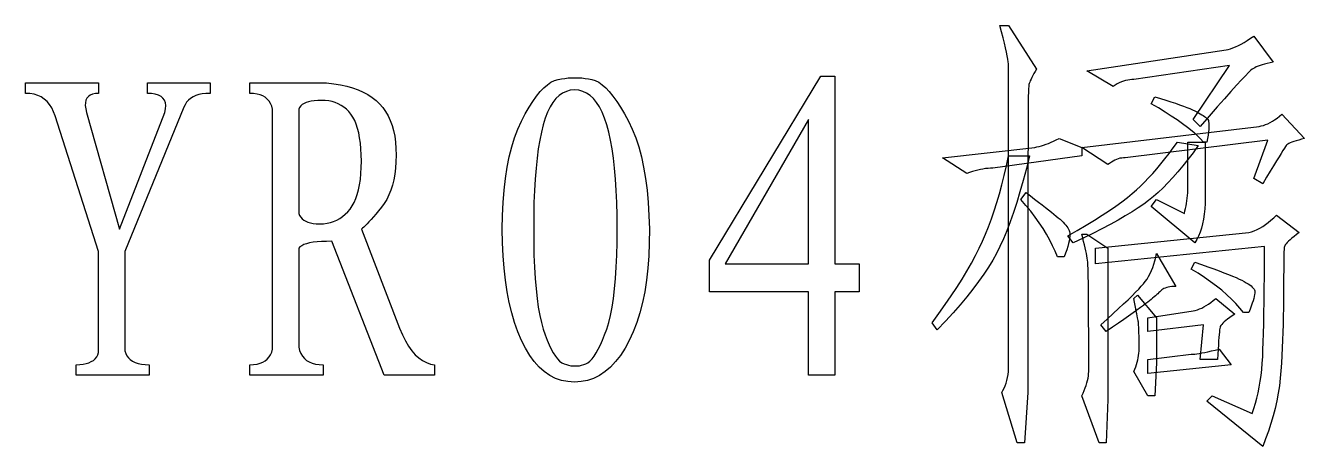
# Model space of a CAD drawing. Extents: x 0 to 420, y 0 to 297.
# Drawn here: x 74.01 to 86.93, y 18.81 to 23.06 of the extents above; entities that cross this region are included whole.
import ezdxf

# ---------------------------------------------------------------- set-up
doc = ezdxf.new("R2010")
doc.units = 0

msp = doc.modelspace()

# ---------------------------------------------------------------- linework, layer by layer
at = {"color": 7, "lineweight": 25}
for points in [[(83.945, 19.634), (83.945, 20.196), (83.945, 20.7), (83.945, 21.147), (83.945, 21.535), (83.945, 21.867), (83.945, 22.14), (83.945, 22.356), (83.945, 22.514), (83.945, 22.615), (83.945, 22.658), (83.945, 22.674), (83.942, 22.696), (83.937, 22.723), (83.931, 22.756), (83.923, 22.794), (83.914, 22.837), (83.902, 22.885), (83.889, 22.939), (83.874, 22.998), (83.858, 23.062), (83.945, 23.062), (84.227, 22.622), (84.213, 22.599), (84.201, 22.576), (84.19, 22.556), (84.18, 22.537), (84.172, 22.519), (84.164, 22.503), (84.158, 22.489), (84.154, 22.476), (84.15, 22.465), (84.148, 22.455), (84.146, 22.416), (84.144, 22.317), (84.143, 22.158), (84.142, 21.938), (84.141, 21.658), (84.14, 21.317), (84.14, 20.917), (84.139, 20.456), (84.139, 19.934), (84.139, 19.353), (84.104, 18.843), (84.033, 18.843), (83.875, 19.353), (83.888, 19.375), (83.9, 19.398), (83.911, 19.422), (83.92, 19.449), (83.928, 19.476), (83.934, 19.505), (83.939, 19.535), (83.943, 19.567), (83.945, 19.6)], [(85.211, 22.517), (85.19, 22.516), (85.169, 22.514), (85.148, 22.511), (85.127, 22.506), (85.106, 22.499), (85.084, 22.492), (85.063, 22.483), (85.042, 22.472), (85.021, 22.46), (85, 22.447), (84.736, 22.605), (86.143, 22.816), (86.164, 22.82), (86.188, 22.827), (86.212, 22.836), (86.238, 22.847), (86.266, 22.86), (86.295, 22.875), (86.325, 22.892), (86.356, 22.911), (86.389, 22.933), (86.424, 22.956), (86.617, 22.693), (86.587, 22.686), (86.558, 22.679), (86.532, 22.672), (86.508, 22.665), (86.485, 22.658), (86.465, 22.651), (86.447, 22.644), (86.432, 22.636), (86.418, 22.629), (86.406, 22.622), (86.392, 22.61), (86.368, 22.588), (86.337, 22.555), (86.297, 22.513), (86.248, 22.46), (86.191, 22.397), (86.126, 22.323), (86.052, 22.24), (85.97, 22.146), (85.879, 22.042), (85.809, 22.113), (86.178, 22.658)], [(74.524, 19.634), (74.561, 19.635), (74.595, 19.639), (74.625, 19.645), (74.653, 19.654), (74.677, 19.665), (74.699, 19.678), (74.717, 19.694), (74.732, 19.713), (74.743, 19.734), (74.752, 19.757), (74.752, 20.777), (74.313, 22.148), (74.297, 22.191), (74.278, 22.23), (74.256, 22.264), (74.231, 22.294), (74.203, 22.319), (74.171, 22.34), (74.137, 22.356), (74.099, 22.367), (74.058, 22.374), (74.014, 22.376), (74.014, 22.482), (74.752, 22.482), (74.752, 22.376), (74.719, 22.374), (74.691, 22.369), (74.667, 22.359), (74.648, 22.345), (74.633, 22.328), (74.623, 22.307), (74.618, 22.282), (74.617, 22.253), (74.621, 22.22), (74.629, 22.183), (74.963, 21.005), (75.42, 22.183), (75.428, 22.22), (75.43, 22.253), (75.426, 22.282), (75.417, 22.307), (75.402, 22.328), (75.382, 22.345), (75.356, 22.359), (75.324, 22.369), (75.287, 22.374), (75.244, 22.376), (75.244, 22.482), (75.877, 22.482), (75.877, 22.376), (75.836, 22.375), (75.799, 22.371), (75.765, 22.364), (75.734, 22.354), (75.706, 22.341), (75.681, 22.326), (75.659, 22.307), (75.641, 22.286), (75.626, 22.262), (75.613, 22.236), (75.016, 20.777), (75.016, 19.775), (75.025, 19.748), (75.037, 19.724), (75.053, 19.703), (75.072, 19.685), (75.095, 19.669), (75.121, 19.657), (75.151, 19.647), (75.184, 19.64), (75.221, 19.636), (75.262, 19.634), (75.262, 19.529), (74.524, 19.529)], [(76.774, 20.812), (76.774, 19.81), (76.782, 19.777), (76.795, 19.747), (76.81, 19.72), (76.83, 19.697), (76.853, 19.678), (76.879, 19.662), (76.909, 19.65), (76.942, 19.641), (76.979, 19.636), (77.02, 19.634), (77.02, 19.529), (76.281, 19.529), (76.281, 19.634), (76.318, 19.636), (76.352, 19.64), (76.383, 19.648), (76.411, 19.659), (76.435, 19.674), (76.456, 19.691), (76.475, 19.712), (76.489, 19.735), (76.501, 19.762), (76.51, 19.792), (76.51, 22.218), (76.501, 22.248), (76.489, 22.275), (76.475, 22.299), (76.456, 22.319), (76.435, 22.337), (76.411, 22.351), (76.383, 22.362), (76.352, 22.37), (76.318, 22.375), (76.281, 22.376), (76.281, 22.482), (77.055, 22.482), (77.127, 22.473), (77.194, 22.462), (77.258, 22.448), (77.318, 22.431), (77.373, 22.411), (77.425, 22.389), (77.473, 22.364), (77.516, 22.336), (77.555, 22.305), (77.591, 22.271), (77.623, 22.234), (77.651, 22.194), (77.676, 22.15), (77.698, 22.104), (77.716, 22.053), (77.731, 22), (77.743, 21.943), (77.751, 21.883), (77.756, 21.819), (77.758, 21.752), (77.756, 21.685), (77.752, 21.622), (77.744, 21.561), (77.734, 21.503), (77.721, 21.449), (77.704, 21.398), (77.685, 21.35), (77.662, 21.305), (77.637, 21.263), (77.608, 21.225), (77.58, 21.19), (77.553, 21.157), (77.528, 21.128), (77.504, 21.101), (77.483, 21.078), (77.464, 21.057), (77.447, 21.04), (77.431, 21.025), (77.418, 21.014), (77.406, 21.005), (77.793, 20.003), (77.822, 19.936), (77.852, 19.876), (77.884, 19.822), (77.917, 19.775), (77.951, 19.735), (77.987, 19.702), (78.024, 19.675), (78.063, 19.655), (78.103, 19.641), (78.145, 19.634), (78.145, 19.529), (77.635, 19.529), (77.108, 20.882), (77.054, 20.881), (77.004, 20.879), (76.959, 20.876), (76.919, 20.871), (76.883, 20.865), (76.852, 20.857), (76.826, 20.848), (76.804, 20.837), (76.786, 20.825)], [(80.105, 22.095), (80.143, 22.015), (80.178, 21.928), (80.208, 21.835), (80.235, 21.735), (80.258, 21.629), (80.278, 21.517), (80.293, 21.399), (80.304, 21.274), (80.312, 21.143), (80.316, 21.005), (80.315, 20.867), (80.31, 20.735), (80.301, 20.609), (80.287, 20.488), (80.269, 20.372), (80.247, 20.263), (80.22, 20.159), (80.189, 20.06), (80.153, 19.967), (80.113, 19.88), (80.07, 19.8), (80.024, 19.728), (79.975, 19.665), (79.924, 19.61), (79.869, 19.564), (79.813, 19.526), (79.753, 19.496), (79.691, 19.475), (79.627, 19.463), (79.56, 19.458), (79.493, 19.463), (79.429, 19.475), (79.367, 19.496), (79.309, 19.526), (79.254, 19.564), (79.202, 19.61), (79.153, 19.665), (79.107, 19.728), (79.064, 19.8), (79.024, 19.88), (78.987, 19.967), (78.954, 20.06), (78.925, 20.159), (78.9, 20.263), (78.879, 20.372), (78.861, 20.488), (78.848, 20.609), (78.838, 20.735), (78.832, 20.867), (78.83, 21.005), (78.832, 21.143), (78.838, 21.274), (78.848, 21.399), (78.861, 21.517), (78.879, 21.629), (78.9, 21.735), (78.925, 21.835), (78.954, 21.928), (78.987, 22.015), (79.024, 22.095), (79.062, 22.169), (79.1, 22.236), (79.138, 22.295), (79.175, 22.348), (79.212, 22.394), (79.249, 22.433), (79.286, 22.464), (79.322, 22.489), (79.357, 22.506), (79.393, 22.517), (79.428, 22.523), (79.463, 22.528), (79.497, 22.532), (79.532, 22.534), (79.566, 22.535), (79.6, 22.534), (79.634, 22.532), (79.668, 22.528), (79.702, 22.523), (79.735, 22.517), (79.769, 22.506), (79.804, 22.489), (79.839, 22.464), (79.875, 22.433), (79.911, 22.394), (79.948, 22.348), (79.986, 22.295), (80.025, 22.236), (80.065, 22.169)], [(82.188, 22.552), (82.188, 20.654), (82.434, 20.654), (82.434, 20.372), (82.188, 20.372), (82.188, 19.529), (81.924, 19.529), (81.924, 20.372), (80.922, 20.372), (80.922, 20.689), (82.047, 22.552)], [(79.243, 19.994), (79.263, 19.936), (79.283, 19.882), (79.303, 19.834), (79.323, 19.791), (79.344, 19.753), (79.366, 19.72), (79.387, 19.693), (79.409, 19.671), (79.432, 19.654), (79.454, 19.643), (79.477, 19.635), (79.5, 19.629), (79.522, 19.624), (79.544, 19.622), (79.566, 19.621), (79.588, 19.622), (79.61, 19.624), (79.631, 19.629), (79.653, 19.635), (79.674, 19.643), (79.695, 19.654), (79.716, 19.671), (79.737, 19.693), (79.758, 19.72), (79.779, 19.753), (79.8, 19.791), (79.822, 19.834), (79.843, 19.882), (79.864, 19.936), (79.885, 19.994), (79.905, 20.06), (79.923, 20.133), (79.939, 20.215), (79.952, 20.304), (79.964, 20.401), (79.973, 20.506), (79.981, 20.619), (79.986, 20.74), (79.989, 20.869), (79.99, 21.005), (79.989, 21.142), (79.986, 21.272), (79.981, 21.395), (79.973, 21.511), (79.964, 21.62), (79.952, 21.722), (79.939, 21.817), (79.923, 21.905), (79.905, 21.986), (79.885, 22.06), (79.863, 22.127), (79.838, 22.186), (79.811, 22.239), (79.782, 22.285), (79.751, 22.324), (79.717, 22.355), (79.681, 22.38), (79.643, 22.397), (79.602, 22.408), (79.56, 22.411), (79.517, 22.408), (79.477, 22.397), (79.439, 22.38), (79.404, 22.355), (79.371, 22.324), (79.34, 22.285), (79.312, 22.239), (79.287, 22.186), (79.264, 22.127), (79.243, 22.06), (79.225, 21.986), (79.208, 21.905), (79.194, 21.817), (79.181, 21.722), (79.171, 21.62), (79.162, 21.511), (79.155, 21.395), (79.15, 21.272), (79.148, 21.142), (79.147, 21.005), (79.148, 20.869), (79.15, 20.74), (79.155, 20.619), (79.162, 20.506), (79.171, 20.401), (79.181, 20.304), (79.194, 20.215), (79.208, 20.133), (79.225, 20.06)], [(77.301, 22.165), (77.279, 22.192), (77.255, 22.216), (77.23, 22.237), (77.202, 22.255), (77.173, 22.271), (77.143, 22.284), (77.11, 22.293), (77.076, 22.3), (77.04, 22.305), (77.002, 22.306), (76.965, 22.305), (76.931, 22.302), (76.9, 22.298), (76.873, 22.292), (76.848, 22.284), (76.827, 22.274), (76.809, 22.263), (76.794, 22.25), (76.782, 22.235), (76.774, 22.218), (76.774, 21.163), (76.782, 21.143), (76.793, 21.125), (76.807, 21.11), (76.824, 21.096), (76.844, 21.084), (76.866, 21.075), (76.892, 21.067), (76.92, 21.062), (76.951, 21.059), (76.984, 21.058), (77.022, 21.059), (77.059, 21.064), (77.093, 21.071), (77.126, 21.082), (77.158, 21.095), (77.188, 21.112), (77.216, 21.131), (77.243, 21.154), (77.268, 21.179), (77.292, 21.207), (77.314, 21.239), (77.333, 21.275), (77.35, 21.314), (77.365, 21.356), (77.378, 21.403), (77.388, 21.453), (77.396, 21.507), (77.402, 21.565), (77.405, 21.626), (77.406, 21.691), (77.405, 21.756), (77.402, 21.817), (77.397, 21.874), (77.389, 21.927), (77.38, 21.976), (77.368, 22.022), (77.355, 22.064), (77.339, 22.101), (77.321, 22.135)], [(85.387, 22.271), (85.422, 22.341), (85.48, 22.324), (85.534, 22.307), (85.584, 22.292), (85.63, 22.276), (85.672, 22.262), (85.711, 22.248), (85.746, 22.235), (85.776, 22.223), (85.803, 22.211), (85.826, 22.201), (85.847, 22.19), (85.865, 22.18), (85.882, 22.17), (85.898, 22.161), (85.912, 22.152), (85.924, 22.144), (85.935, 22.135), (85.944, 22.127), (85.952, 22.12), (85.958, 22.113), (85.963, 22.104), (85.966, 22.092), (85.968, 22.077), (85.969, 22.059), (85.969, 22.038), (85.968, 22.014), (85.965, 21.986), (85.961, 21.955), (85.956, 21.921), (85.949, 21.884), (85.914, 21.884), (85.88, 21.92), (85.842, 21.956), (85.8, 21.993), (85.754, 22.03), (85.703, 22.069), (85.648, 22.108), (85.589, 22.147), (85.526, 22.188), (85.459, 22.229)], [(81.924, 20.654), (81.924, 22.113), (81.08, 20.654)], [(85.123, 21.726), (85.106, 21.725), (85.088, 21.723), (85.07, 21.72), (85.053, 21.715), (85.035, 21.708), (85.018, 21.701), (85, 21.691), (84.983, 21.681), (84.965, 21.669), (84.947, 21.656), (84.684, 21.831), (86.477, 22.042), (86.498, 22.047), (86.52, 22.053), (86.542, 22.061), (86.564, 22.07), (86.587, 22.082), (86.61, 22.095), (86.633, 22.11), (86.657, 22.127), (86.681, 22.145), (86.705, 22.165), (86.934, 21.919), (86.903, 21.912), (86.876, 21.905), (86.851, 21.898), (86.828, 21.891), (86.808, 21.884), (86.791, 21.877), (86.777, 21.87), (86.765, 21.863), (86.756, 21.856), (86.749, 21.849), (86.742, 21.839), (86.731, 21.822), (86.717, 21.799), (86.698, 21.77), (86.677, 21.735), (86.651, 21.693), (86.622, 21.645), (86.589, 21.59), (86.552, 21.529), (86.512, 21.462), (86.424, 21.515), (86.565, 21.902)], [(84.684, 21.744), (83.787, 21.62), (83.762, 21.62), (83.737, 21.618), (83.712, 21.616), (83.686, 21.612), (83.66, 21.607), (83.633, 21.601), (83.606, 21.595), (83.579, 21.587), (83.551, 21.578), (83.524, 21.568), (83.277, 21.726), (84.209, 21.831), (84.231, 21.835), (84.253, 21.841), (84.276, 21.847), (84.299, 21.854), (84.323, 21.862), (84.348, 21.871), (84.374, 21.882), (84.4, 21.893), (84.427, 21.906), (84.455, 21.919), (84.684, 21.831)], [(85.861, 21.849), (85.809, 21.777), (85.757, 21.709), (85.706, 21.644), (85.655, 21.583), (85.604, 21.526), (85.555, 21.472), (85.505, 21.423), (85.456, 21.376), (85.408, 21.334), (85.36, 21.295), (85.31, 21.258), (85.254, 21.219), (85.192, 21.179), (85.124, 21.138), (85.051, 21.095), (84.971, 21.052), (84.886, 21.007), (84.795, 20.961), (84.698, 20.913), (84.596, 20.865), (84.543, 20.935), (84.639, 20.99), (84.728, 21.044), (84.812, 21.095), (84.89, 21.144), (84.963, 21.192), (85.029, 21.238), (85.09, 21.281), (85.145, 21.323), (85.194, 21.363), (85.237, 21.401), (85.278, 21.439), (85.319, 21.479), (85.359, 21.522), (85.401, 21.567), (85.442, 21.614), (85.483, 21.663), (85.525, 21.715), (85.566, 21.769), (85.608, 21.826), (85.65, 21.884)], [(85.756, 21.427), (85.756, 21.884), (85.932, 21.884), (85.932, 21.322), (85.931, 21.263), (85.928, 21.208), (85.922, 21.155), (85.915, 21.105), (85.905, 21.058), (85.894, 21.014), (85.88, 20.972), (85.864, 20.934), (85.846, 20.898), (85.826, 20.865), (85.387, 21.234), (85.44, 21.304), (85.721, 21.163), (85.727, 21.188), (85.733, 21.213), (85.739, 21.239), (85.743, 21.265), (85.747, 21.291), (85.75, 21.317), (85.753, 21.344), (85.755, 21.372), (85.756, 21.399)], [(83.945, 21.744), (84.156, 21.744), (84.125, 21.617), (84.092, 21.496), (84.06, 21.382), (84.027, 21.274), (83.994, 21.172), (83.96, 21.077), (83.926, 20.988), (83.892, 20.905), (83.857, 20.829), (83.822, 20.759), (83.785, 20.691), (83.742, 20.621), (83.695, 20.549), (83.642, 20.475), (83.585, 20.399), (83.523, 20.32), (83.456, 20.24), (83.384, 20.157), (83.307, 20.073), (83.225, 19.986), (83.172, 20.056), (83.24, 20.15), (83.305, 20.241), (83.366, 20.33), (83.422, 20.416), (83.475, 20.5), (83.524, 20.581), (83.569, 20.66), (83.611, 20.737), (83.648, 20.811), (83.682, 20.882), (83.713, 20.954), (83.743, 21.029), (83.772, 21.107), (83.8, 21.189), (83.827, 21.273), (83.853, 21.361), (83.877, 21.452), (83.901, 21.546), (83.924, 21.643)], [(84.121, 21.374), (84.166, 21.34), (84.207, 21.308), (84.246, 21.278), (84.283, 21.249), (84.317, 21.223), (84.348, 21.198), (84.377, 21.176), (84.402, 21.155), (84.426, 21.136), (84.446, 21.119), (84.465, 21.104), (84.482, 21.089), (84.497, 21.074), (84.511, 21.059), (84.523, 21.045), (84.534, 21.031), (84.543, 21.017), (84.55, 21.004), (84.556, 20.991), (84.561, 20.979), (84.563, 20.965), (84.564, 20.949), (84.563, 20.93), (84.561, 20.909), (84.556, 20.884), (84.55, 20.858), (84.542, 20.828), (84.533, 20.796), (84.521, 20.761), (84.508, 20.724), (84.438, 20.724), (84.415, 20.78), (84.389, 20.837), (84.36, 20.894), (84.328, 20.952), (84.293, 21.01), (84.254, 21.068), (84.212, 21.126), (84.168, 21.185), (84.12, 21.244), (84.068, 21.304)], [(85.949, 19.265), (86.002, 19.318), (86.406, 19.142), (86.423, 19.192), (86.439, 19.244), (86.453, 19.297), (86.465, 19.351), (86.477, 19.408), (86.486, 19.466), (86.495, 19.525), (86.502, 19.586), (86.508, 19.649), (86.512, 19.713), (86.515, 19.783), (86.518, 19.862), (86.521, 19.95), (86.523, 20.048), (86.525, 20.155), (86.527, 20.271), (86.528, 20.397), (86.529, 20.532), (86.529, 20.676), (86.529, 20.829), (84.824, 20.654), (84.824, 20.812), (86.371, 20.97), (86.399, 20.978), (86.427, 20.988), (86.456, 21.001), (86.484, 21.015), (86.512, 21.032), (86.54, 21.05), (86.568, 21.071), (86.596, 21.094), (86.624, 21.119), (86.652, 21.146), (86.881, 20.97), (86.854, 20.95), (86.83, 20.931), (86.808, 20.913), (86.79, 20.897), (86.773, 20.882), (86.76, 20.869), (86.749, 20.857), (86.74, 20.846), (86.735, 20.837), (86.732, 20.829), (86.73, 20.819), (86.728, 20.8), (86.727, 20.774), (86.726, 20.739), (86.725, 20.698), (86.724, 20.648), (86.724, 20.591), (86.723, 20.526), (86.723, 20.453), (86.723, 20.372), (86.722, 20.288), (86.722, 20.205), (86.72, 20.123), (86.719, 20.042), (86.716, 19.962), (86.713, 19.882), (86.71, 19.803), (86.706, 19.726), (86.701, 19.649), (86.696, 19.573), (86.69, 19.497), (86.681, 19.421), (86.669, 19.345), (86.654, 19.269), (86.637, 19.192), (86.617, 19.116), (86.595, 19.039), (86.57, 18.962), (86.542, 18.885), (86.512, 18.808)], [(84.745, 20.671), (84.743, 20.69), (84.74, 20.711), (84.736, 20.733), (84.731, 20.758), (84.725, 20.786), (84.719, 20.815), (84.711, 20.846), (84.703, 20.879), (84.694, 20.915), (84.684, 20.952), (84.736, 20.952), (84.947, 20.812), (84.947, 19.283), (84.93, 18.843), (84.859, 18.843), (84.684, 19.318), (84.697, 19.346), (84.709, 19.373), (84.72, 19.399), (84.729, 19.425), (84.736, 19.45), (84.743, 19.474), (84.748, 19.497), (84.751, 19.52), (84.753, 19.542), (84.754, 19.564), (84.754, 19.758), (84.754, 19.934), (84.753, 20.092), (84.753, 20.23), (84.752, 20.35), (84.751, 20.452), (84.75, 20.535), (84.748, 20.599), (84.747, 20.644)], [(84.93, 19.968), (84.877, 20.038), (84.941, 20.096), (85.001, 20.151), (85.056, 20.201), (85.106, 20.248), (85.152, 20.291), (85.192, 20.331), (85.228, 20.366), (85.26, 20.398), (85.286, 20.427), (85.308, 20.452), (85.326, 20.475), (85.344, 20.5), (85.36, 20.527), (85.375, 20.556), (85.389, 20.586), (85.402, 20.617), (85.413, 20.65), (85.423, 20.685), (85.432, 20.721), (85.44, 20.759), (85.633, 20.425), (85.612, 20.425), (85.593, 20.423), (85.575, 20.421), (85.558, 20.418), (85.543, 20.414), (85.528, 20.409), (85.515, 20.404), (85.504, 20.397), (85.493, 20.39), (85.483, 20.381), (85.474, 20.372), (85.464, 20.363), (85.453, 20.352), (85.441, 20.342), (85.429, 20.331), (85.415, 20.319), (85.4, 20.307), (85.385, 20.294), (85.369, 20.281), (85.352, 20.267), (85.332, 20.251), (85.307, 20.233), (85.277, 20.211), (85.242, 20.185), (85.202, 20.157), (85.158, 20.126), (85.108, 20.091), (85.054, 20.053), (84.994, 20.012)], [(85.826, 20.671), (85.894, 20.647), (85.958, 20.624), (86.017, 20.603), (86.071, 20.583), (86.121, 20.564), (86.166, 20.546), (86.206, 20.529), (86.243, 20.514), (86.274, 20.5), (86.301, 20.487), (86.324, 20.475), (86.346, 20.463), (86.364, 20.451), (86.381, 20.44), (86.395, 20.43), (86.407, 20.419), (86.417, 20.409), (86.425, 20.399), (86.43, 20.39), (86.433, 20.381), (86.434, 20.371), (86.433, 20.358), (86.431, 20.343), (86.427, 20.325), (86.422, 20.304), (86.415, 20.281), (86.406, 20.255), (86.396, 20.227), (86.384, 20.195), (86.371, 20.161), (86.318, 20.161), (86.282, 20.207), (86.241, 20.252), (86.197, 20.297), (86.15, 20.341), (86.099, 20.386), (86.044, 20.429), (85.986, 20.473), (85.925, 20.516), (85.86, 20.559), (85.791, 20.601)], [(85.255, 20.074), (85.253, 20.082), (85.25, 20.094), (85.247, 20.109), (85.244, 20.127), (85.24, 20.148), (85.235, 20.173), (85.23, 20.2), (85.224, 20.231), (85.218, 20.265), (85.211, 20.302), (85.246, 20.337), (85.44, 20.109), (85.44, 19.652), (85.422, 19.318), (85.352, 19.318), (85.211, 19.564), (85.221, 19.588), (85.23, 19.612), (85.238, 19.636), (85.245, 19.659), (85.251, 19.682), (85.255, 19.705), (85.259, 19.727), (85.262, 19.749), (85.263, 19.771), (85.264, 19.792), (85.264, 19.839), (85.263, 19.882), (85.263, 19.921), (85.262, 19.955), (85.262, 19.986), (85.261, 20.012), (85.259, 20.034), (85.258, 20.051), (85.257, 20.064)], [(85.352, 19.968), (85.352, 20.109), (85.809, 20.179), (85.83, 20.183), (85.852, 20.19), (85.874, 20.198), (85.896, 20.207), (85.919, 20.219), (85.942, 20.232), (85.965, 20.247), (85.989, 20.263), (86.013, 20.282), (86.037, 20.302), (86.231, 20.144), (86.204, 20.127), (86.18, 20.111), (86.158, 20.095), (86.139, 20.081), (86.123, 20.067), (86.109, 20.054), (86.098, 20.042), (86.09, 20.031), (86.084, 20.021), (86.081, 20.012), (86.079, 20.001), (86.077, 19.985), (86.075, 19.964), (86.073, 19.939), (86.07, 19.909), (86.067, 19.874), (86.065, 19.834), (86.061, 19.79), (86.058, 19.741), (86.055, 19.687), (85.879, 19.687), (85.914, 20.038)], [(85.791, 19.74), (85.807, 19.74), (85.825, 19.742), (85.846, 19.744), (85.87, 19.748), (85.897, 19.753), (85.926, 19.759), (85.958, 19.765), (85.994, 19.773), (86.032, 19.782), (86.072, 19.792), (86.195, 19.634), (85.352, 19.546), (85.352, 19.687)]]:
    msp.add_lwpolyline(points, close=True, dxfattribs=at)

doc.saveas('drawing.dxf')
